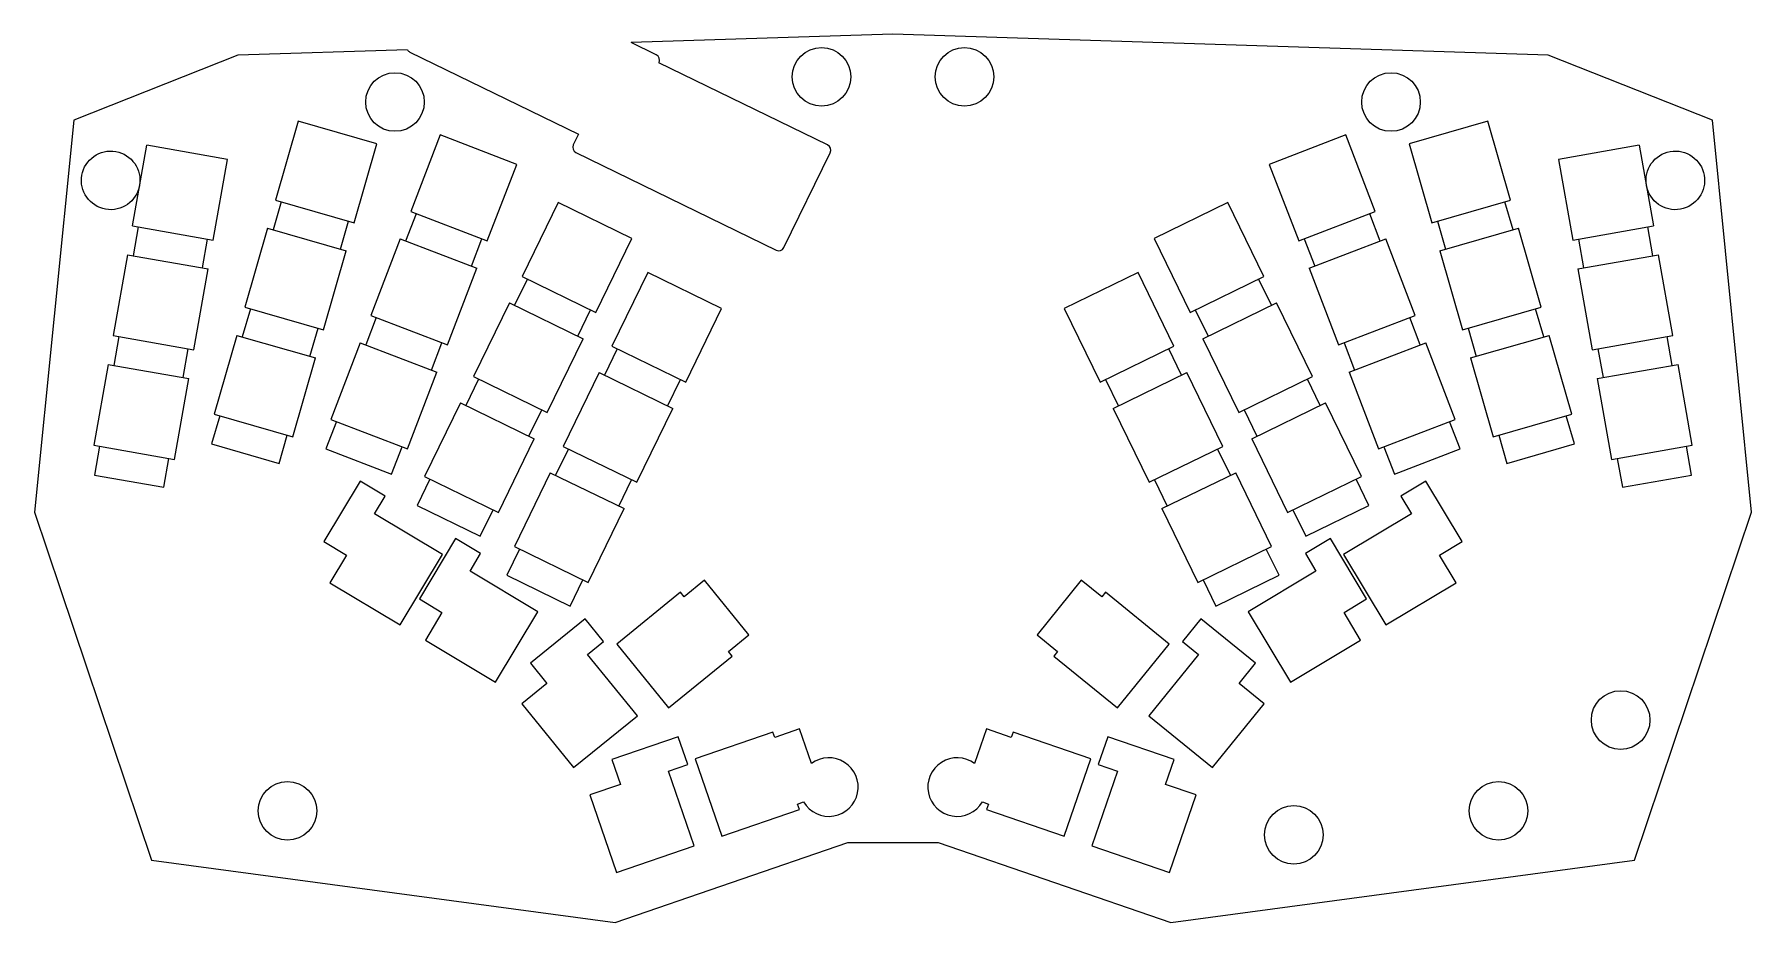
# Model space of a CAD drawing. Header units: millimetres. Extents: x 83 to 376, y -232 to -80.
import ezdxf

# ---------------------------------------------------------------- set-up
doc = ezdxf.new("R2010")
doc.units = ezdxf.units.MM

msp = doc.modelspace()

# ---------------------------------------------------------------- linework, layer by layer
for p, q in [((229.69, -80.38), (185.02, -81.8)), ((189.29, -83.89), (185.02, -81.8)), ((341.53, -83.94), (229.69, -80.38)), ((117.86, -83.94), (89.86, -95.05)), ((146.83, -83.02), (117.86, -83.94)), ((147.25, -83.41), (176.01, -97.44)), ((369.53, -95.05), (341.53, -83.94)), ((218.52, -99.25), (189.75, -85.23)), ((89.86, -95.05), (83.15, -161.9)), ((128.16, -95.22), (124.3, -108.67)), ((141.61, -99.07), (128.16, -95.22)), ((331.23, -95.22), (317.78, -99.07)), ((335.09, -108.67), (331.23, -95.22)), ((376.24, -161.9), (369.53, -95.05)), ((99.88, -113.06), (102.32, -99.28)), ((116.1, -101.71), (102.32, -99.28)), ((137.75, -112.53), (141.61, -99.07)), ((152.4, -97.55), (147.38, -110.62)), ((165.47, -102.57), (152.4, -97.55)), ((176.01, -97.44), (175.13, -99.23)), ((306.99, -97.55), (293.92, -102.57)), ((312.01, -110.62), (306.99, -97.55)), ((317.78, -99.07), (321.63, -112.53)), ((357.07, -99.28), (343.29, -101.71)), ((357.07, -99.28), (359.5, -113.06)), ((113.67, -115.49), (116.1, -101.71)), ((160.45, -115.64), (165.47, -102.57)), ((175.59, -100.57), (209.75, -117.23)), ((211.09, -116.77), (218.98, -100.59)), ((293.92, -102.57), (298.94, -115.64)), ((343.29, -101.71), (345.72, -115.49)), ((125.26, -108.95), (123.88, -113.75)), ((124.3, -108.67), (137.75, -112.53)), ((148.32, -110.98), (146.52, -115.65)), ((147.38, -110.62), (160.45, -115.64)), ((172.55, -109.1), (166.41, -121.68)), ((185.13, -115.24), (172.55, -109.1)), ((286.84, -109.1), (274.26, -115.24)), ((292.98, -121.68), (286.84, -109.1)), ((298.94, -115.64), (312.01, -110.62)), ((312.86, -115.65), (311.07, -110.98)), ((321.63, -112.53), (335.09, -108.67)), ((335.51, -113.75), (334.13, -108.95)), ((99.88, -113.06), (113.67, -115.49)), ((100.87, -113.24), (100, -118.16)), ((122.92, -113.48), (119.06, -126.94)), ((122.92, -113.48), (136.38, -117.34)), ((135.41, -117.06), (136.79, -112.26)), ((322.6, -112.26), (323.97, -117.06)), ((323.01, -117.34), (336.47, -113.48)), ((340.33, -126.94), (336.47, -113.48)), ((345.72, -115.49), (359.5, -113.06)), ((359.39, -118.16), (358.52, -113.24)), ((111.82, -120.24), (112.69, -115.32)), ((145.59, -115.29), (140.57, -128.36)), ((145.59, -115.29), (158.66, -120.3)), ((157.73, -119.95), (159.52, -115.28)), ((178.99, -127.82), (185.13, -115.24)), ((274.26, -115.24), (280.39, -127.82)), ((299.87, -115.28), (301.66, -119.95)), ((300.73, -120.3), (313.8, -115.29)), ((318.82, -128.36), (313.8, -115.29)), ((346.7, -115.32), (347.57, -120.24)), ((99.02, -117.99), (96.59, -131.77)), ((99.02, -117.99), (112.8, -120.42)), ((132.52, -130.8), (136.38, -117.34)), ((323.01, -117.34), (326.87, -130.8)), ((346.59, -120.42), (360.37, -117.99)), ((362.8, -131.77), (360.37, -117.99)), ((110.37, -134.2), (112.8, -120.42)), ((153.64, -133.37), (158.66, -120.3)), ((167.31, -122.12), (165.12, -126.61)), ((166.41, -121.68), (178.99, -127.82)), ((187.87, -121.02), (181.73, -133.61)), ((200.45, -127.16), (187.87, -121.02)), ((271.52, -121.02), (258.93, -127.16)), ((277.65, -133.61), (271.52, -121.02)), ((280.39, -127.82), (292.98, -121.68)), ((294.27, -126.61), (292.08, -122.12)), ((300.73, -120.3), (305.74, -133.37)), ((346.59, -120.42), (349.02, -134.2)), ((120.02, -127.21), (118.64, -132.02)), ((119.06, -126.94), (132.52, -130.8)), ((141.51, -128.72), (139.72, -133.38)), ((140.57, -128.36), (153.64, -133.37)), ((164.22, -126.18), (158.08, -138.76)), ((164.22, -126.18), (176.8, -132.31)), ((175.9, -131.87), (178.09, -127.38)), ((194.32, -139.74), (200.45, -127.16)), ((258.93, -127.16), (265.07, -139.74)), ((281.29, -127.38), (283.49, -131.87)), ((282.59, -132.31), (295.17, -126.18)), ((301.31, -138.76), (295.17, -126.18)), ((305.74, -133.37), (318.82, -128.36)), ((319.67, -133.38), (317.88, -128.72)), ((326.87, -130.8), (340.33, -126.94)), ((340.75, -132.02), (339.37, -127.21)), ((96.59, -131.77), (110.37, -134.2)), ((117.68, -131.74), (113.82, -145.2)), ((117.68, -131.74), (131.14, -135.6)), ((130.18, -135.33), (131.56, -130.52)), ((327.83, -130.52), (329.21, -135.33)), ((328.25, -135.6), (341.71, -131.74)), ((345.57, -145.2), (341.71, -131.74)), ((349.02, -134.2), (362.8, -131.77)), ((97.57, -131.95), (96.7, -136.87)), ((108.52, -138.96), (109.39, -134.03)), ((138.78, -133.03), (133.76, -146.1)), ((138.78, -133.03), (151.85, -138.04)), ((150.92, -137.68), (152.71, -133.02)), ((170.66, -144.9), (176.8, -132.31)), ((182.63, -134.04), (180.44, -138.54)), ((181.73, -133.61), (194.32, -139.74)), ((265.07, -139.74), (277.65, -133.61)), ((278.95, -138.54), (276.76, -134.04)), ((282.59, -132.31), (288.72, -144.9)), ((306.68, -133.02), (308.47, -137.68)), ((307.54, -138.04), (320.61, -133.03)), ((325.62, -146.1), (320.61, -133.03)), ((350, -134.03), (350.87, -138.96)), ((362.69, -136.87), (361.82, -131.95)), ((95.72, -136.7), (93.29, -150.49)), ((95.72, -136.7), (109.5, -139.13)), ((127.28, -149.06), (131.14, -135.6)), ((328.25, -135.6), (332.11, -149.06)), ((349.88, -139.13), (363.67, -136.7)), ((366.1, -150.49), (363.67, -136.7)), ((107.07, -152.92), (109.5, -139.13)), ((146.83, -151.11), (151.85, -138.04)), ((158.98, -139.2), (156.79, -143.69)), ((158.08, -138.76), (170.66, -144.9)), ((179.54, -138.1), (173.41, -150.68)), ((179.54, -138.1), (192.13, -144.24)), ((191.23, -143.8), (193.42, -139.3)), ((265.97, -139.3), (268.16, -143.8)), ((267.26, -144.24), (279.85, -138.1)), ((285.98, -150.68), (279.85, -138.1)), ((288.72, -144.9), (301.31, -138.76)), ((302.6, -143.69), (300.41, -139.2)), ((307.54, -138.04), (312.55, -151.11)), ((349.88, -139.13), (352.32, -152.92)), ((155.89, -143.25), (149.75, -155.84)), ((155.89, -143.25), (168.47, -149.39)), ((290.92, -149.39), (303.5, -143.25)), ((309.64, -155.84), (303.5, -143.25)), ((114.78, -145.48), (113.41, -150.28)), ((113.82, -145.2), (127.28, -149.06)), ((134.7, -146.45), (132.91, -151.12)), ((133.76, -146.1), (146.83, -151.11)), ((167.57, -148.95), (169.77, -144.46)), ((185.99, -156.82), (192.13, -144.24)), ((267.26, -144.24), (273.4, -156.82)), ((289.62, -144.46), (291.81, -148.95)), ((312.55, -151.11), (325.62, -146.1)), ((326.48, -151.12), (324.69, -146.45)), ((332.11, -149.06), (345.57, -145.2)), ((345.98, -150.28), (344.61, -145.48)), ((124.94, -153.59), (126.32, -148.78)), ((162.34, -161.97), (168.47, -149.39)), ((290.92, -149.39), (297.05, -161.97)), ((333.07, -148.78), (334.45, -153.59)), ((93.29, -150.49), (107.07, -152.92)), ((94.27, -150.66), (93.4, -155.58)), ((113.41, -150.28), (124.94, -153.59)), ((132.91, -151.12), (144.11, -155.42)), ((144.11, -155.42), (145.9, -150.75)), ((174.3, -151.12), (172.11, -155.61)), ((173.41, -150.68), (185.99, -156.82)), ((273.4, -156.82), (285.98, -150.68)), ((287.28, -155.61), (285.08, -151.12)), ((313.49, -150.75), (315.28, -155.42)), ((315.28, -155.42), (326.48, -151.12)), ((334.45, -153.59), (345.98, -150.28)), ((352.32, -152.92), (366.1, -150.49)), ((365.99, -155.58), (365.12, -150.66)), ((105.22, -157.67), (106.09, -152.74)), ((171.21, -155.18), (165.08, -167.76)), ((171.21, -155.18), (183.8, -161.31)), ((275.59, -161.31), (288.18, -155.18)), ((294.31, -167.76), (288.18, -155.18)), ((353.3, -152.74), (354.17, -157.67)), ((93.4, -155.58), (105.22, -157.67)), ((138.75, -156.63), (132.57, -166.92)), ((143.04, -159.21), (138.75, -156.63)), ((150.65, -156.27), (148.46, -160.77)), ((149.75, -155.84), (162.34, -161.97)), ((182.9, -160.88), (185.09, -156.38)), ((274.3, -156.38), (276.49, -160.88)), ((297.05, -161.97), (309.64, -155.84)), ((310.93, -160.77), (308.74, -156.27)), ((320.64, -156.63), (316.35, -159.21)), ((326.82, -166.92), (320.64, -156.63)), ((354.17, -157.67), (365.99, -155.58)), ((141.23, -162.21), (143.04, -159.21)), ((148.46, -160.77), (159.24, -166.03)), ((300.14, -166.03), (310.93, -160.77)), ((316.35, -159.21), (318.16, -162.21)), ((83.15, -161.9), (103.14, -221.28)), ((152.8, -169.16), (141.23, -162.21)), ((159.24, -166.03), (161.44, -161.53)), ((177.66, -173.9), (183.8, -161.31)), ((275.59, -161.31), (281.73, -173.9)), ((297.95, -161.53), (300.14, -166.03)), ((318.16, -162.21), (306.58, -169.16)), ((356.25, -221.28), (376.24, -161.9)), ((132.57, -166.92), (136.43, -169.23)), ((155.04, -166.42), (148.86, -176.7)), ((159.32, -168.99), (155.04, -166.42)), ((304.35, -166.42), (300.07, -168.99)), ((310.53, -176.7), (304.35, -166.42)), ((322.96, -169.23), (326.82, -166.92)), ((136.43, -169.23), (133.59, -173.95)), ((145.59, -181.16), (152.8, -169.16)), ((157.52, -171.99), (159.32, -168.99)), ((165.97, -168.2), (163.78, -172.69)), ((165.08, -167.76), (177.66, -173.9)), ((281.73, -173.9), (294.31, -167.76)), ((295.61, -172.69), (293.41, -168.2)), ((300.07, -168.99), (301.87, -171.99)), ((306.58, -169.16), (313.79, -181.16)), ((325.8, -173.95), (322.96, -169.23)), ((169.09, -178.94), (157.52, -171.99)), ((163.78, -172.69), (174.57, -177.95)), ((284.82, -177.95), (295.61, -172.69)), ((301.87, -171.99), (290.3, -178.94)), ((133.59, -173.95), (145.59, -181.16)), ((174.57, -177.95), (176.76, -173.46)), ((193.43, -175.59), (182.55, -184.41)), ((194.06, -176.37), (193.43, -175.59)), ((197.55, -173.54), (194.06, -176.37)), ((205.11, -182.87), (197.55, -173.54)), ((261.83, -173.54), (254.28, -182.87)), ((265.33, -176.37), (261.83, -173.54)), ((265.96, -175.59), (265.33, -176.37)), ((276.84, -184.41), (265.96, -175.59)), ((282.63, -173.46), (284.82, -177.95)), ((313.79, -181.16), (325.8, -173.95)), ((148.86, -176.7), (152.71, -179.02)), ((306.68, -179.02), (310.53, -176.7)), ((152.71, -179.02), (149.88, -183.73)), ((161.88, -190.94), (169.09, -178.94)), ((177.13, -180.1), (167.81, -187.66)), ((180.28, -183.99), (177.13, -180.1)), ((282.25, -180.1), (279.11, -183.99)), ((291.58, -187.66), (282.25, -180.1)), ((290.3, -178.94), (297.51, -190.94)), ((309.51, -183.73), (306.68, -179.02)), ((149.88, -183.73), (161.88, -190.94)), ((177.56, -186.19), (180.28, -183.99)), ((182.55, -184.41), (191.36, -195.29)), ((201.61, -185.7), (205.11, -182.87)), ((254.28, -182.87), (257.78, -185.7)), ((268.03, -195.29), (276.84, -184.41)), ((279.11, -183.99), (281.83, -186.19)), ((297.51, -190.94), (309.51, -183.73)), ((186.06, -196.68), (177.56, -186.19)), ((191.36, -195.29), (202.24, -186.47)), ((202.24, -186.47), (201.61, -185.7)), ((257.78, -185.7), (257.15, -186.47)), ((257.15, -186.47), (268.03, -195.29)), ((281.83, -186.19), (273.33, -196.68)), ((167.81, -187.66), (170.64, -191.15)), ((288.75, -191.15), (291.58, -187.66)), ((170.64, -191.15), (166.37, -194.61)), ((293.02, -194.61), (288.75, -191.15)), ((166.37, -194.61), (175.18, -205.49)), ((284.21, -205.49), (293.02, -194.61)), ((175.18, -205.49), (186.06, -196.68)), ((213.75, -198.91), (209.5, -200.37)), ((215.78, -204.8), (213.75, -198.91)), ((245.64, -198.91), (243.61, -204.8)), ((249.89, -200.37), (245.64, -198.91)), ((273.33, -196.68), (284.21, -205.49)), ((193.05, -200.22), (181.7, -204.13)), ((194.68, -204.95), (193.05, -200.22)), ((209.17, -199.43), (195.93, -203.99)), ((209.5, -200.37), (209.17, -199.43)), ((250.22, -199.43), (249.89, -200.37)), ((263.46, -203.99), (250.22, -199.43)), ((266.34, -200.22), (264.71, -204.95)), ((277.69, -204.13), (266.34, -200.22)), ((181.7, -204.13), (183.17, -208.38)), ((191.37, -206.09), (194.68, -204.95)), ((195.93, -203.99), (200.49, -217.22)), ((258.9, -217.22), (263.46, -203.99)), ((264.71, -204.95), (268.02, -206.09)), ((276.22, -208.38), (277.69, -204.13)), ((195.76, -218.85), (191.37, -206.09)), ((268.02, -206.09), (263.63, -218.85)), ((183.17, -208.38), (177.97, -210.17)), ((177.97, -210.17), (182.53, -223.41)), ((281.42, -210.17), (276.22, -208.38)), ((276.86, -223.41), (281.42, -210.17)), ((200.49, -217.22), (213.73, -212.67)), ((213.4, -211.72), (214.44, -211.36)), ((213.73, -212.67), (213.4, -211.72)), ((244.95, -211.36), (245.99, -211.72)), ((245.99, -211.72), (245.66, -212.67)), ((245.66, -212.67), (258.9, -217.22)), ((182.29, -231.95), (222.01, -218.28)), ((182.53, -223.41), (195.76, -218.85)), ((222.01, -218.28), (237.38, -218.28)), ((237.38, -218.28), (277.1, -231.95)), ((263.63, -218.85), (276.86, -223.41)), ((103.14, -221.28), (182.29, -231.95)), ((277.1, -231.95), (356.25, -221.28))]:
    msp.add_line(p, q)
for centre in [(217.51, -87.63), (241.88, -87.63), (144.7, -91.93), (314.69, -91.93), (353.88, -197.38), (126.34, -212.87), (333.05, -212.87), (298.11, -216.98)]:
    msp.add_circle(centre, 5)
for centre, radius, start, end in [((147.69, -82.51), 1, 210.6504, 244), ((188.86, -84.79), 1, 334, 64), ((176.03, -99.67), 1, 154, 244), ((218.08, -100.15), 1, 334, 64), ((96.18, -105.3), 5, 350, 710), ((363.21, -105.3), 5, 190, 550), ((210.19, -116.33), 1, 244, 334), ((218.75, -208.82), 5, 210.537, 486.4576), ((240.64, -208.82), 5, 53.5424, 329.463)]:
    msp.add_arc(centre, radius, start, end)

doc.saveas('drawing.dxf')
